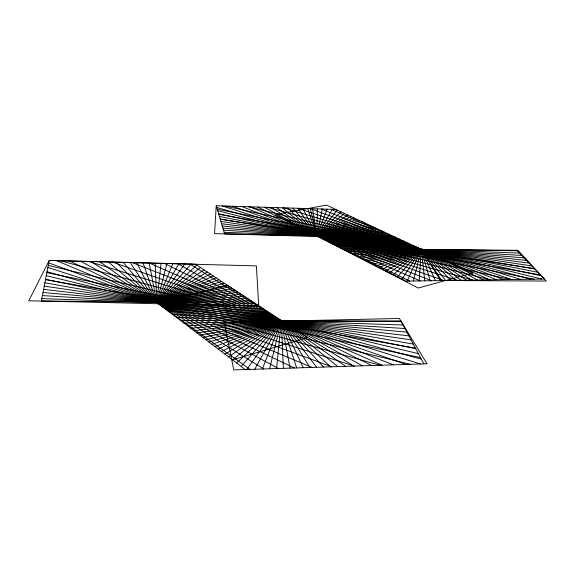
<?xml version="1.0" encoding="UTF-8"?>
<svg xmlns="http://www.w3.org/2000/svg" width="575" height="575" viewBox="0 0 575 575"><rect width="100%" height="100%" fill="white"/><g stroke="black" fill="none" stroke-linecap="round" stroke-linejoin="round"><path stroke-width="0.86" d="M317.342 208.89L316.847 235.865L406.072 281.125L544.374 279.012L516.745 250.29M335.872 209.465L216.229 205.749L214.568 233.601L317.005 236.526L310.313 208.667L503.88 279.63M419.175 280.923L421.324 249.363L517.96 250.305L546.25 281.053L441.636 280.499L421.324 249.363L344.784 250.039M276.568 368.561L281.276 320.958L195.464 264.191L49.227 260.432L28.75 300.797L258.714 306.037L256.393 265.894L49.227 260.432L41.371 300.969L254.603 303.312M245.295 369.552L156.795 302.551L161.072 263.307M322.23 209.041L316.847 235.865L224.609 233.888L216.229 205.749M269.574 368.783L281.276 320.958L400.868 320.893L423.868 363.882M413.353 281.01L421.324 249.363L483.532 279.939M250.837 300.818L156.795 302.551L166.958 263.458M327.204 209.192L316.847 235.865L264.464 207.244M262.329 369.013L281.276 320.958L345.618 366.368M108.258 261.948L156.795 302.551L172.859 263.609M407.208 281.103L421.324 249.363L477.566 280.032M254.761 369.251L281.276 320.958L337.92 366.613M116.021 262.15L156.795 302.551L178.818 263.767M332.321 209.35L316.847 235.865L270.811 207.446M402.054 279.083L421.324 249.363L471.874 280.118M246.776 369.509L281.276 320.958L330.575 366.843M123.287 262.337L156.795 302.551L184.891 263.918M337.18 210.076L316.847 235.865L276.755 207.625M397.562 276.805L421.324 249.363L466.404 280.197M241.205 366.455L281.276 320.958L323.502 367.066M130.158 262.516L156.795 302.551L191.13 264.083M340.982 211.852L316.847 235.865L282.382 207.805M236.641 362.998L281.276 320.958L316.638 367.288M136.721 262.682L156.795 302.551L196.743 265.039M393.429 274.706L421.324 249.363L461.085 280.284M344.504 213.498L316.847 235.865L287.744 207.97M143.031 262.847L156.795 302.551L200.481 267.512M309.918 367.497L281.276 320.958L232.458 359.835L307.704 337.575L227.822 285.624L156.795 302.551L149.155 263.005M389.584 272.758L421.324 249.363L455.889 280.363M155.149 263.156L156.795 302.551L203.952 269.812M228.577 356.895L281.276 320.958L303.284 367.713M347.81 215.036L316.847 235.865L292.912 208.128M385.969 270.926L421.324 249.363L450.764 280.442M247.336 298.504L156.795 302.551L207.216 271.968M224.933 354.135L281.276 320.958L296.686 367.921M350.93 216.495L316.847 235.865L297.929 208.287M244.059 296.333L156.795 302.551L210.299 274.009M221.49 351.526L281.276 320.958L290.066 368.129M382.54 269.186L421.324 249.363L445.668 280.514M353.912 217.889L316.847 235.865L302.838 208.438M240.954 294.285L156.795 302.551L213.253 275.957M218.198 349.032L281.276 320.958L283.382 368.345M379.263 267.526L421.324 249.363L440.565 280.593M237.985 292.323L156.795 302.551L216.099 277.84M356.787 219.226L316.847 235.865L307.683 208.588M215.021 346.632L281.276 320.958L183.993 323.136M235.132 290.433L156.795 302.551L218.867 279.673M376.093 265.916L421.324 249.363L435.404 280.672M359.576 220.527L316.847 235.865L312.505 208.739M211.938 344.296L281.276 320.958L187.428 325.738M232.35 288.592L156.795 302.551L221.583 281.47M362.3 221.806L316.847 235.865L395.183 237.159M373.01 264.349L421.324 249.363L430.15 280.751M208.912 342.01L281.276 320.958L190.706 328.224M229.633 286.796L156.795 302.551L224.272 283.245M365.003 223.064L316.847 235.865L391.46 235.419M369.977 262.811L421.324 249.363L424.76 280.837M156.795 302.551L226.945 285.02M205.929 339.746L281.276 320.958L193.876 330.618M367.684 224.315L316.847 235.865L387.996 233.802M366.979 261.294L421.324 249.363L348.277 251.807M202.953 337.496L281.276 320.958L196.952 332.947M370.372 225.572L316.847 235.865L384.747 232.286M363.989 259.778L421.324 249.363L351.613 253.496M199.971 335.232L281.276 320.958M373.089 226.845L316.847 235.865L381.663 230.841M360.985 258.254L421.324 249.363L354.818 255.127M375.863 228.138L316.847 235.865L378.709 229.468M357.938 256.702L421.324 249.363M180.37 320.39L401.264 321.633M341.09 248.163L517.227 250.793M176.503 317.465L403.075 325.012M41.824 298.619L258.714 306.037M224.135 232.286L399.237 239.049M337.137 246.158L519.441 253.093M223.517 230.208L403.7 241.133M332.875 243.994L521.705 255.451M42.413 295.579L263.249 309.034M172.342 314.317L404.937 328.498M222.884 228.103L408.674 243.455M328.224 241.637L524.048 257.887M43.01 292.51L268.324 312.39M167.814 310.888L406.863 332.106M222.245 225.946L414.309 246.086M323.078 239.028L526.492 260.425M43.614 289.376L274.081 316.2M162.826 307.107L408.882 335.879M221.583 223.725L420.792 249.112M317.314 236.102L529.058 263.091M44.239 286.156L280.737 320.598M157.248 302.888L411.017 339.861M220.232 219.197L531.789 265.93M220.893 221.418L534.383 268.626M218.787 214.331L534.714 268.971M220.175 218.996L540.399 274.879M45.504 279.623L413.288 344.102M44.886 282.821L415.452 348.148M217.271 209.257L537.891 272.27M219.413 216.43L533.945 279.17M46.863 272.636L415.732 348.673M45.562 279.328L420.505 357.6M225.228 206.03L541.37 275.892M218.593 213.684L510.291 279.529M48.264 265.406L418.392 353.647M46.273 275.648L410.485 364.306M248.479 206.748L541.758 279.055M217.709 210.723L490.231 279.838M267.691 207.345L530.517 279.22M60.246 260.712L421.324 359.131M47.035 271.716L380.097 365.269M216.746 207.489L472.873 280.104M283.957 207.848L520.648 279.371M88.708 261.445L420.512 363.982M222.094 205.929L457.599 280.334M47.854 267.49L354.265 366.088M298.001 208.287L511.843 279.507M112.211 262.049L406.087 364.442M232.616 206.26L443.943 280.543M48.746 262.89L331.868 366.8M241.874 206.547L431.573 280.729M132.085 262.559L393.408 364.845M321.353 209.013L496.592 279.738M56.415 260.619L312.117 367.432M250.132 206.799L420.232 280.902M149.241 263.005L382.088 365.204M331.322 209.322L489.842 279.845M69.295 260.949L294.443 367.993M257.607 207.036L409.709 281.067M164.313 263.393L371.845 365.535M80.622 261.237L278.415 368.503M177.754 263.738L362.458 365.829M189.915 264.047L353.762 366.11M90.735 261.503L263.695 368.97M99.878 261.733L250.032 369.402M472.391 273.204L418.219 288.032L275.511 214.59L326.485 205.081L472.391 273.204M426.995 363.774L233.766 369.919L224.264 322.431L399.388 318.471L426.995 363.774"/></g></svg>
